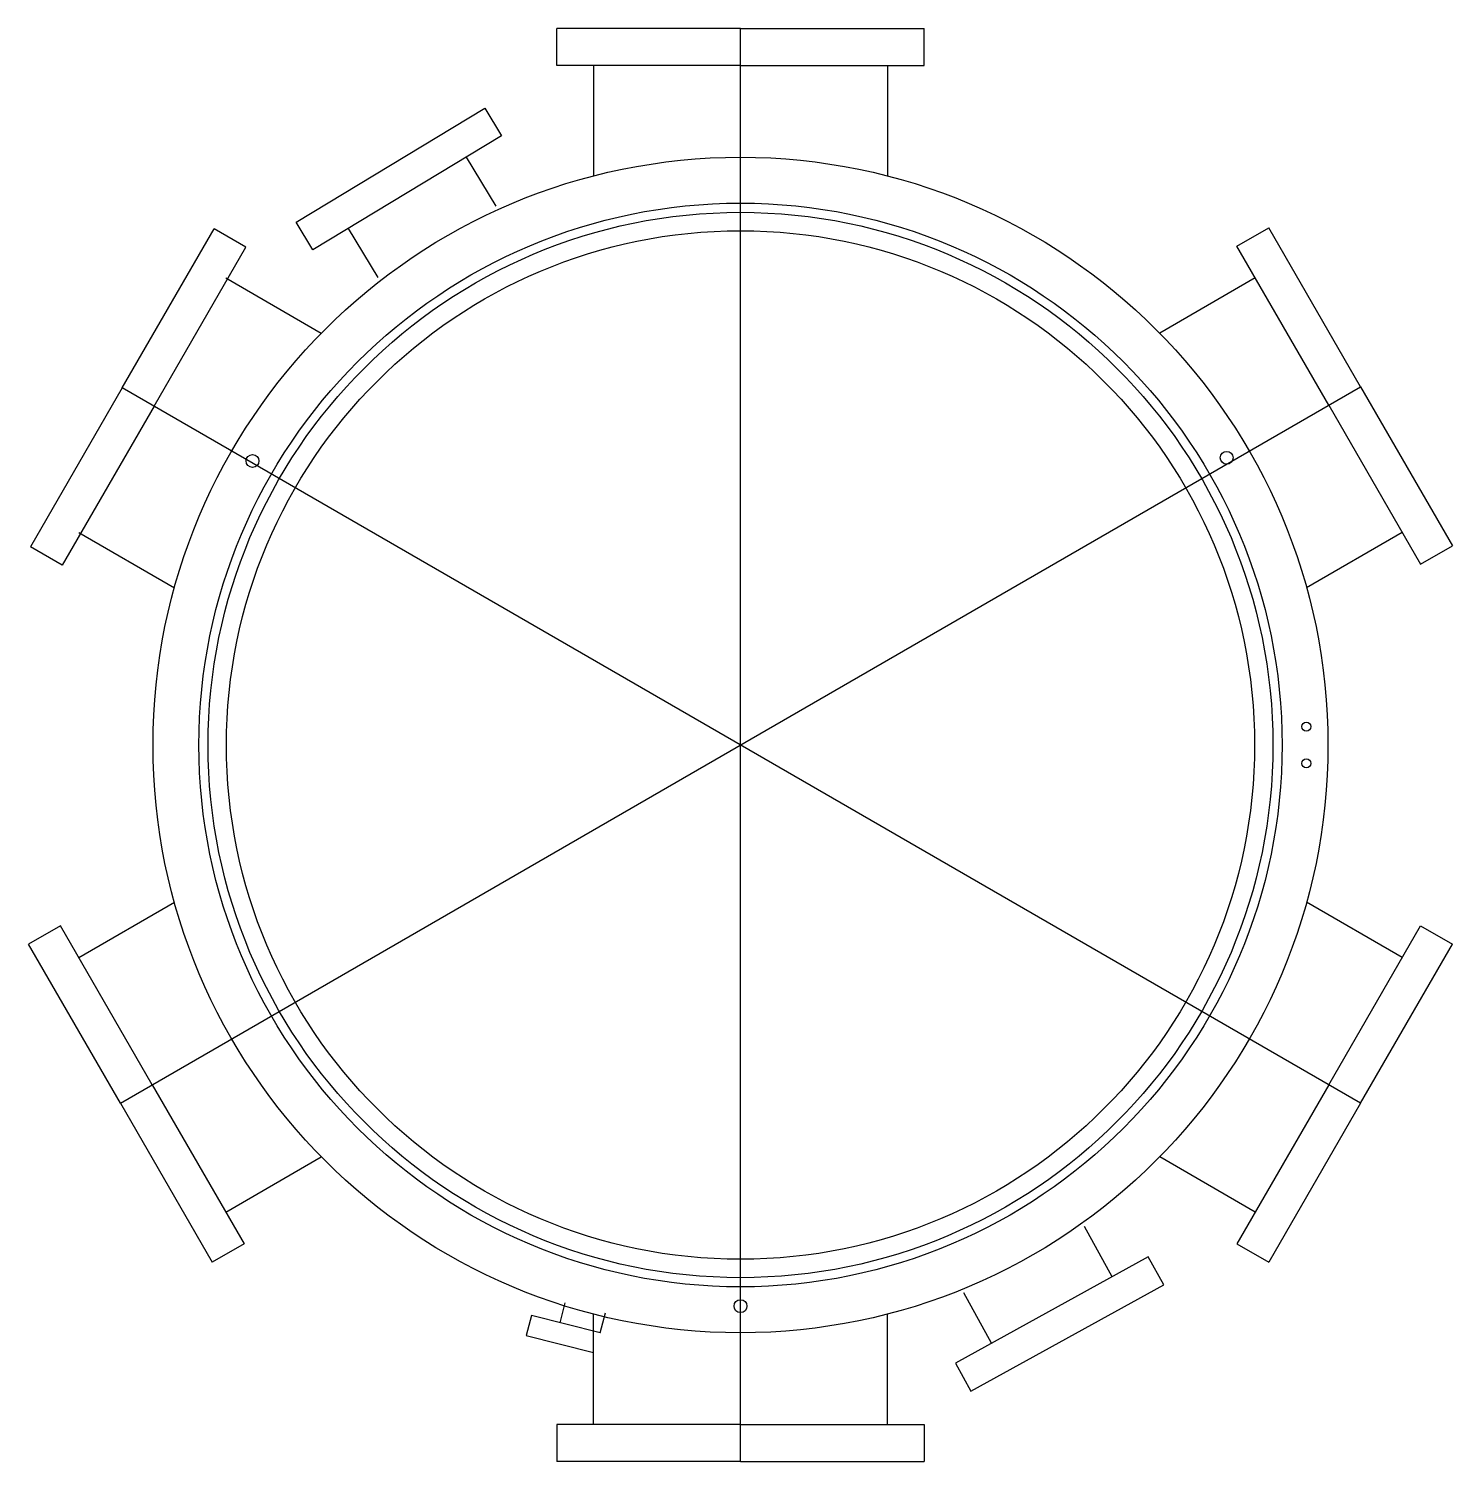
# Model space of a CAD drawing. Header units: inches. Extents: x -256 to 198, y -145 to -16.
# Drawn here: x -19.39 to 19.39, y -54.5 to -15.5 of the extents above; entities outside this region: 2.
import ezdxf

# ---------------------------------------------------------------- set-up
doc = ezdxf.new("R2010")
doc.units = ezdxf.units.IN
doc.header["$MEASUREMENT"] = 0

msp = doc.modelspace()

# ---------------------------------------------------------------- linework, layer by layer
for p, q in [((0, -15.5), (-5, -15.5)), ((-5, -16.5), (-5, -15.5)), ((0, -15.5), (5, -15.5)), ((0, -54.5), (0, -15.5)), ((5, -16.5), (5, -15.5)), ((0, -16.5), (-5, -16.5)), ((-4, -16.5), (-4, -19.508)), ((0, -16.5), (5, -16.5)), ((4, -16.5), (4, -19.508)), ((-7.474, -18.997), (-6.667, -20.335)), ((-9.532, -19.217), (-9.532, -19.217)), ((-16.837, -25.279), (-14.337, -20.949)), ((-13.471, -21.449), (-14.337, -20.949)), ((-10.684, -20.936), (-9.877, -22.273)), ((13.521, -21.42), (14.387, -20.92)), ((16.887, -25.25), (14.387, -20.92)), ((-15.971, -25.779), (-13.471, -21.449)), ((16.021, -25.75), (13.521, -21.42)), ((-14.021, -22.286), (-11.416, -23.79)), ((14.021, -22.286), (11.416, -23.79)), ((14.021, -22.286), (11.416, -23.79)), ((-16.837, -25.279), (-19.337, -29.609)), ((-16.887, -44.75), (16.887, -25.25)), ((16.887, -44.75), (-16.837, -25.279)), ((16.887, -25.25), (19.387, -29.58)), ((-15.971, -25.779), (-18.471, -30.109)), ((16.021, -25.75), (18.521, -30.08)), ((-18.021, -29.214), (-15.416, -30.718)), ((18.021, -29.214), (15.416, -30.718)), ((18.021, -29.214), (15.416, -30.718)), ((-18.471, -30.109), (-19.337, -29.609)), ((18.521, -30.08), (19.387, -29.58)), ((-18.021, -40.786), (-15.416, -39.282)), ((18.021, -40.786), (15.416, -39.282)), ((18.021, -40.786), (15.416, -39.282)), ((-18.521, -39.92), (-19.387, -40.42)), ((-16.021, -44.25), (-18.521, -39.92)), ((16.021, -44.25), (18.521, -39.92)), ((18.521, -39.92), (19.387, -40.42)), ((-16.887, -44.75), (-19.387, -40.42)), ((16.887, -44.75), (19.387, -40.42)), ((-16.021, -44.25), (-13.521, -48.58)), ((16.021, -44.25), (13.521, -48.58)), ((-16.887, -44.75), (-14.387, -49.08)), ((16.887, -44.75), (14.387, -49.08)), ((-14.021, -47.714), (-11.416, -46.21)), ((14.021, -47.714), (11.416, -46.21)), ((14.021, -47.714), (11.416, -46.21)), ((10.122, -49.474), (9.367, -48.106)), ((-13.521, -48.58), (-14.387, -49.08)), ((13.521, -48.58), (14.387, -49.08)), ((6.838, -51.285), (6.083, -49.917)), ((-4.909, -50.729), (-4.771, -50.184)), ((-4, -53.5), (-4, -50.492)), ((-3.818, -51.004), (-3.68, -50.459)), ((4, -53.5), (4, -50.492)), ((0, -53.5), (-5, -53.5)), ((-5, -53.5), (-5, -54.5)), ((0, -53.5), (5, -53.5)), ((5, -53.5), (5, -54.5)), ((0, -54.5), (-5, -54.5)), ((0, -54.5), (5, -54.5)), ((-255.679, -145.327), (-249.679, -145.327))]:
    msp.add_line(p, q)
for points in [[(-6.511, -18.416), (-11.647, -21.517), (-12.1, -20.768), (-6.964, -17.667)], [(11.107, -48.931), (5.853, -51.828), (6.275, -52.594), (11.529, -49.697)]]:
    msp.add_lwpolyline(points, close=True)
msp.add_lwpolyline([(-3.818, -51.004), (-5.696, -50.531), (-5.834, -51.076), (-4, -51.538)])
for centre, radius in [((0, -35), 16), ((197.471, -19.361), 0.175), ((0, -35), 14.75), ((0, -35), 14.5), ((0, -35), 14), ((-13.29, -27.268), 0.175), ((13.24, -27.181), 0.175), ((15.409, -34.5), 0.125), ((15.409, -35.5), 0.125), ((0, -50.275), 0.175)]:
    msp.add_circle(centre, radius)

doc.saveas('drawing.dxf')
